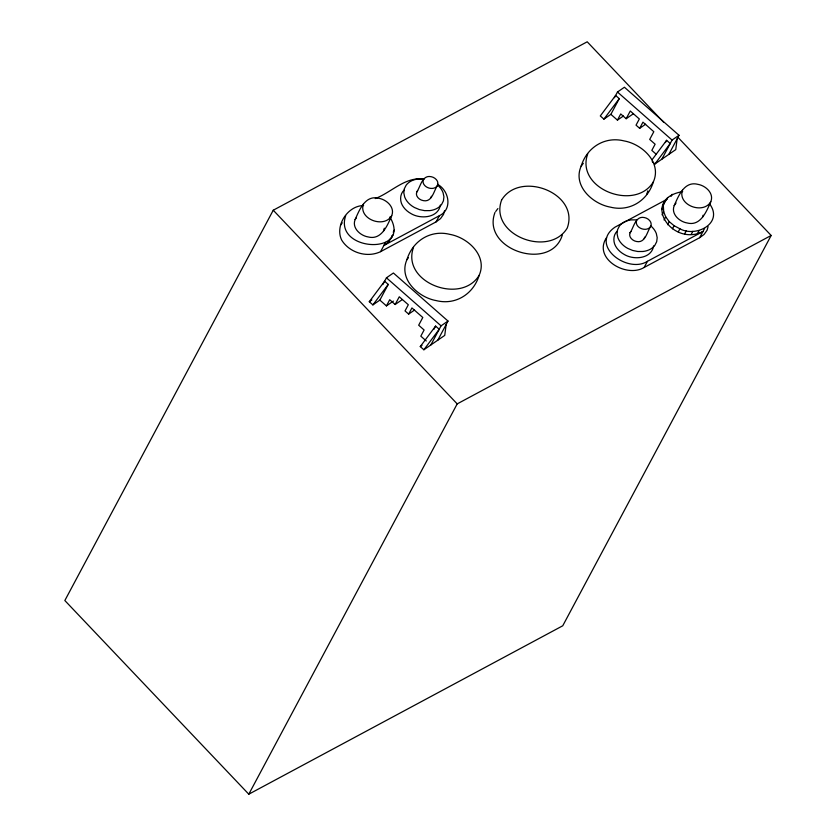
<?xml version="1.0" encoding="UTF-8"?>
<svg xmlns="http://www.w3.org/2000/svg" width="836" height="836" viewBox="0 0 836 836"><rect width="100%" height="100%" fill="white"/><g stroke="black" fill="none" stroke-linecap="round" stroke-linejoin="round"><path stroke-width="1.25" d="M440.384 205.008C438.273 217.997 420.675 219.366 411.155 213.692A17.472 12.331 28.1 0 1 401.385 203.158C399.807 198.634 400.569 193.053 404.373 189.876M653.637 245.888C651.537 258.867 633.939 260.247 624.419 254.562A17.472 12.331 28.1 0 1 614.638 244.028C613.112 239.618 613.76 234.164 617.396 230.976M446.173 324.483L444.731 335.403L423.883 349.761L420.268 346.585L435.598 326.092L439.213 329.279L423.883 349.761M677.181 138.713L675.749 149.623L654.902 163.992L652.184 161.599M363.597 205.562C347.692 205.614 334.619 225.783 341.684 240.089C349.427 252.744 367.182 258.136 380.589 251.657L436.099 221.874L440.509 218.635L443.498 214.455L444.543 210.818M345.696 215.678C333.23 251.97 412.827 255.91 389.879 216.963M355.143 219.534C351.674 227.946 360.337 235.658 368.07 236.922C381.582 240.465 387.423 225.354 391.718 215.688C395.188 207.276 386.525 199.553 378.792 198.289C365.28 194.746 359.438 209.867 355.143 219.534L356.345 217.862M363.378 204.099C358.289 219.136 384.152 228.761 391.718 215.688M383.484 231.112L384.32 228.207M437.479 184.286C449.089 190.483 452.757 209.303 439.402 215.698L383.881 245.481L388.28 242.241L391.279 238.061L391.969 235.637M416.788 191.925C415.053 196.136 419.379 199.992 423.246 200.619C432.222 202.584 433.779 190.618 437.541 185.373C439.276 181.172 434.95 177.316 431.083 176.678C422.107 174.724 420.55 186.679 416.788 191.925L417.686 190.671M423.371 179.583C420.832 187.097 433.759 191.914 437.541 185.373M430.958 197.714L431.366 196.272M630.041 232.795C628.306 237.006 632.643 240.862 636.51 241.499C645.486 243.454 647.043 231.499 650.805 226.242C652.54 222.042 648.213 218.186 644.337 217.548C635.36 215.594 633.803 227.549 630.041 232.795L630.94 231.541M636.635 220.453C634.085 227.977 647.022 232.784 650.805 226.242M644.211 238.594L644.629 237.142M667.128 199.208L615.003 227.162C588.753 245.157 627.554 274.103 647.44 261.313L702.951 231.53C671.674 247.414 639.958 198.916 682.667 191.601M661.736 209.637L664.777 201.716M674.224 205.572C670.754 213.985 679.407 221.697 687.15 222.972C700.652 226.504 706.504 211.393 710.799 201.727C714.268 193.315 705.605 185.602 697.872 184.338C684.36 180.795 678.508 195.906 674.224 205.572L676.021 203.064M682.458 190.148C677.369 205.186 703.233 214.8 710.799 201.727M702.553 217.161L703.107 215.218M708.102 226.65L707.057 230.276L704.058 234.456L699.659 237.696L644.138 267.478C626.352 278.315 592.578 258.418 606.56 237.623M406.933 259.662C398.281 279.036 418.199 297.417 436.152 300.584C455.484 305.474 473.458 294.126 479.164 275.305C487.806 255.931 467.899 237.549 449.935 234.383C430.603 229.492 412.639 240.841 406.933 259.662L408.386 257.739M413.527 247.32C400.768 282.286 460.97 305.359 479.164 275.305M494.996 212.417C480.825 249.734 551.196 272.651 562.398 234.811M581.145 166.207C572.493 185.582 592.41 203.963 610.364 207.129C629.696 212.02 647.67 200.671 653.376 181.851C662.018 162.477 642.111 144.095 624.147 140.929C604.815 136.038 586.851 147.387 581.145 166.207L583.319 163.323M587.739 153.866C574.98 188.831 635.182 211.905 653.376 181.851M646.782 194.203L647.837 190.838M663.481 122.108L587.206 41.8L273.247 210.223L64.842 600.53L248.794 794.2L562.753 625.777L771.158 235.47L677.839 137.219M380.589 251.657L385.532 242.398M393.213 232.189L394.32 230.14M388.28 242.241L389.931 239.159M391.279 238.061L392.93 234.979M382.825 284.595L386.451 277.803L393.401 273.006L448.002 321.055L437.782 340.189M379.857 300.114L388.238 284.418L384.623 281.23L369.282 301.723L372.908 304.9L379.857 300.114L386.431 305.903L393.38 301.106M386.431 305.903L389.722 299.727L395.146 304.503L402.106 299.716M436.099 221.874L439.402 215.698M395.146 304.503L399.274 296.79L408.323 304.753L405.021 310.919L408.647 314.106L414.604 310.01M408.647 314.106L411.939 307.941L422.797 317.492L418.679 325.204L424.103 329.99L420.811 336.156L426.297 340.983M433.8 329.457L435.598 326.092M430.833 344.975L441.053 325.841L448.002 321.055M614.439 97.697L617.47 92.023L624.419 87.237L679.01 135.286L668.8 154.409M610.876 114.344L619.257 98.638L615.63 95.45L600.3 115.943L603.916 119.13L610.876 114.344L617.438 120.123L623.395 116.016M248.794 794.2L457.198 403.892L771.158 235.47M617.438 120.123L620.74 113.947L626.164 118.722L633.113 113.936M626.164 118.722L630.281 111.01L639.331 118.973L636.039 125.149L639.655 128.336L645.611 124.23M639.655 128.336L642.957 122.16L653.815 131.712L649.697 139.434L655.121 144.21L651.829 150.386L656.396 154.409M665.414 142.559L666.616 140.312L670.232 143.499L654.902 163.992M661.851 159.206L672.06 140.072L679.01 135.286M667.765 197.536L663.126 204.799M671.078 196.356L672.175 194.297M662.049 214.81L663.7 211.727L663.387 206.555M664.056 219.952L665.696 216.869L663.7 211.727M644.138 267.478L647.44 261.313M667.598 224.727L669.239 221.634L665.696 216.869M672.447 228.792L674.088 225.71L669.239 221.634M678.268 231.885L679.919 228.792C695.97 237.79 723.861 223.191 709.659 203.963M684.674 233.787L686.314 230.705M691.215 234.373L692.856 231.29M697.443 233.599L699.095 230.517M699.659 237.696L704.602 228.437M340.754 224.936L342.248 222.846M372.908 304.9L388.238 284.418M603.916 119.13L619.257 98.638M652.049 159.78L666.616 140.312M495.717 211.456L497.901 208.572M369.282 301.723L371.895 299.925M420.268 346.585L422.002 345.383M375.239 198.571C391.342 192.541 405.627 176.093 424.165 179.197M423.162 179.008L418 179.029A25.686 18.131 28.1 0 0 406.15 185.184L404.31 188.8L403.809 192.823L404.676 196.982A17.472 12.331 28.1 0 0 414.447 207.516L419.358 209.575L424.573 210.641L429.746 210.62A25.686 18.131 28.1 0 0 441.596 204.465L443.425 200.849L443.926 196.826L443.059 192.667A17.472 12.331 28.1 0 0 437.552 185.059M636.426 219.878L631.253 219.899A25.686 18.131 28.1 0 0 619.403 226.054L617.574 229.67L617.072 233.693L617.94 237.852A17.472 12.331 28.1 0 0 627.711 248.386L632.622 250.445L637.837 251.511L642.999 251.49M674.088 225.71L679.919 228.792M617.47 92.023L672.06 140.072M386.451 277.803L441.053 325.841M273.247 210.223L457.198 403.892M642.999 251.49A25.686 18.131 28.1 0 0 654.849 245.335L656.688 241.719L657.19 237.696L656.323 233.537A17.472 12.331 28.1 0 0 650.816 225.929M501.59 200.076C488.83 235.052 549.033 258.115 567.226 228.071C579.975 193.095 519.773 170.021 501.59 200.076"/></g></svg>
